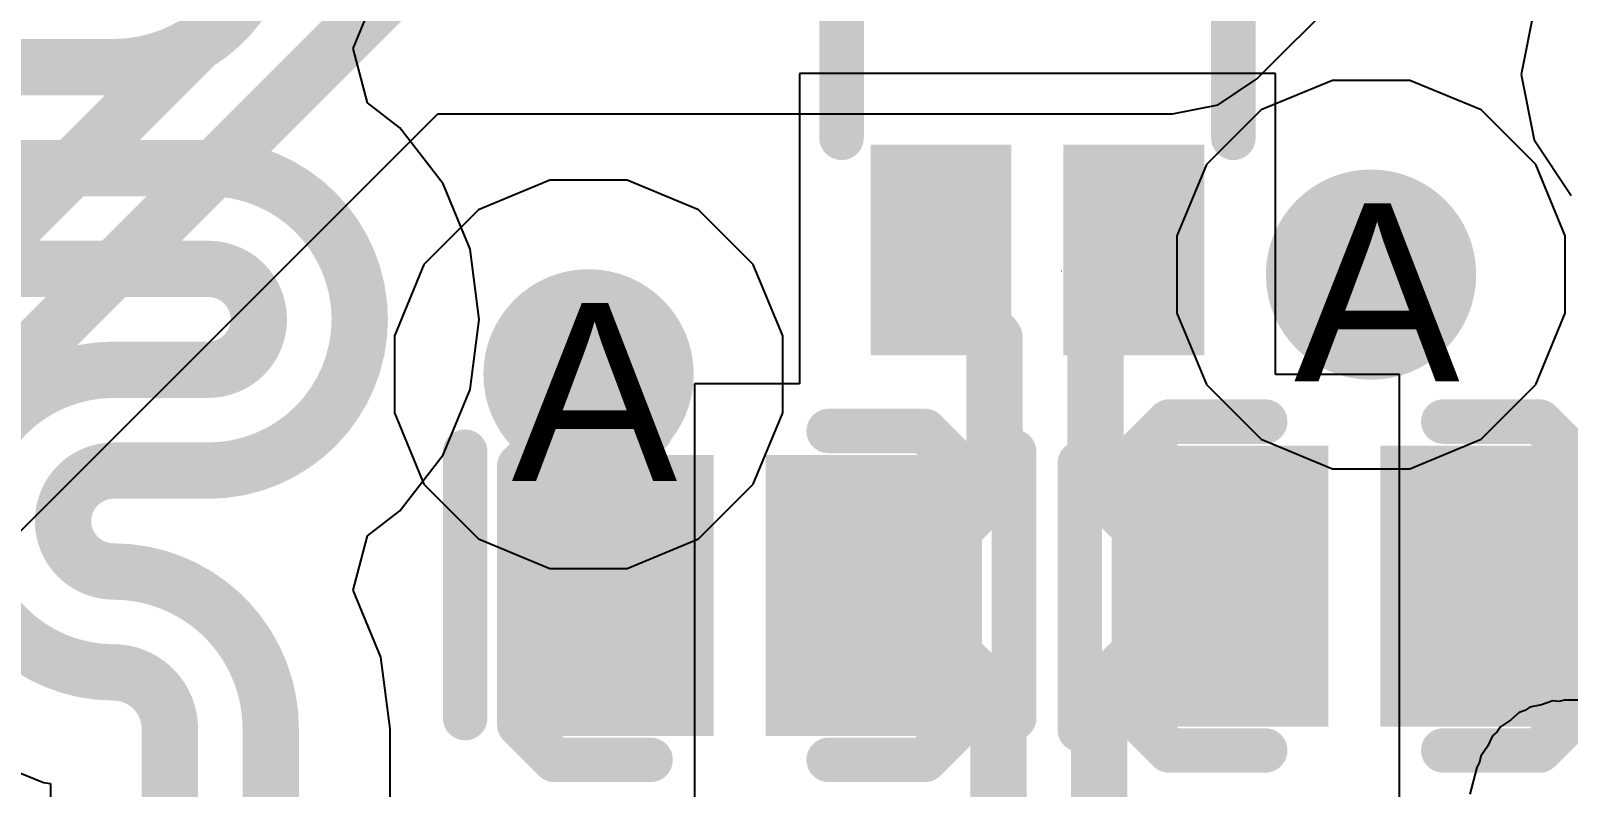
# Model space of a CAD drawing. Header units: inches. Extents: x 0 to 5271, y 0 to 5417.
# Drawn here: x 72.785 to 77.171, y 99.915 to 102.073 of the extents above; entities that cross this region are included whole.
import ezdxf

# ---------------------------------------------------------------- set-up
doc = ezdxf.new("R2010")
doc.units = ezdxf.units.IN
for name, color, linetype in [('Bottom Layer', 5, 'Continuous'), ('Bottom Overlay', 54, 'Continuous'), ('Bottom Paste', 16, 'Continuous'), ('Bottom Solder', 6, 'Continuous'), ('Drill Drawing', 1, 'Continuous'), ('L2_GND1', 16, 'Continuous'), ('L3_SIG1', 76, 'Continuous'), ('L4_PWR', 90, 'Continuous'), ('L5_GND2', 156, 'Continuous'), ('L6_SIG2', 130, 'Continuous'), ('L7_GND3', 216, 'Continuous'), ('Mechanical 15', 56, 'Continuous'), ('Top Layer', 1, 'Continuous'), ('Via Holes', 16, 'Continuous')]:
    doc.layers.add(name, color=color, linetype=linetype)
doc.styles.add('Arial', font='', dxfattribs={"height": 0.2})
doc.styles.get('Arial').set_extended_font_data('Arial')

# ---------------------------------------------------------------- blocks, each defined once
blk = doc.blocks.new('MCZ1210CH900L2_B_21')
at = {"layer": 'Bottom Layer'}
for points in [[(-0.875, 0.425), (-0.375, 0.425), (-0.375, 0.125), (-0.875, 0.125)], [(0.375, 0.425), (0.875, 0.425), (0.875, 0.125), (0.375, 0.125)], [(-0.875, -0.125), (-0.375, -0.125), (-0.375, -0.425), (-0.875, -0.425)], [(0.375, -0.125), (0.875, -0.125), (0.875, -0.425), (0.375, -0.425)]]:
    blk.add_hatch(color=5, dxfattribs=at).paths.add_polyline_path(points)
at = {"layer": 'Bottom Paste'}
for points in [[(-0.875, 0.425), (-0.375, 0.425), (-0.375, 0.125), (-0.875, 0.125)], [(0.375, 0.425), (0.875, 0.425), (0.875, 0.125), (0.375, 0.125)], [(-0.875, -0.125), (-0.375, -0.125), (-0.375, -0.425), (-0.875, -0.425)], [(0.375, -0.125), (0.875, -0.125), (0.875, -0.425), (0.375, -0.425)]]:
    blk.add_hatch(color=16, dxfattribs=at).paths.add_polyline_path(points)
at = {"layer": 'Bottom Solder'}
for points in [[(-0.9258, 0.4758), (-0.3242, 0.4758), (-0.3242, 0.0742), (-0.9258, 0.0742)], [(0.3242, 0.4758), (0.9258, 0.4758), (0.9258, 0.0742), (0.3242, 0.0742)], [(-0.9258, -0.0742), (-0.3242, -0.0742), (-0.3242, -0.4758), (-0.9258, -0.4758)], [(0.3242, -0.0742), (0.9258, -0.0742), (0.9258, -0.4758), (0.3242, -0.4758)]]:
    blk.add_hatch(color=6, dxfattribs=at).paths.add_polyline_path(points)
at = {"layer": 'Bottom Overlay'}
for points in [[(0.3048, 0.5588, 0.127, 0.127, 0), (-0.3302, 0.5588, 0.127, 0.127, 0)], [(0.3048, -0.5588, 0.127, 0.127, 0), (-0.3302, -0.5588, 0.127, 0.127, 0)]]:
    blk.add_lwpolyline(points, format="xyseb", dxfattribs=at)
for points in [[(-0.3619, 0.5588, 0.0635, 0.0635, 1), (-0.2984, 0.5588, 0.0635, 0.0635, 1)], [(0.2731, 0.5588, 0.0635, 0.0635, 1), (0.3366, 0.5588, 0.0635, 0.0635, 1)], [(-1.0019, -0.2794, 0.16, 0.16, 1), (-1.0809, -0.2794, 0.16, 0.16, 1)], [(-1.1209, -0.2794, 0.08, 0.08, 1), (-1.0409, -0.2794, 0.08, 0.08, 1)], [(-1.0419, -0.2794, 0.08, 0.08, 1), (-0.9619, -0.2794, 0.08, 0.08, 1)], [(-0.3619, -0.5588, 0.0635, 0.0635, 1), (-0.2984, -0.5588, 0.0635, 0.0635, 1)], [(0.2731, -0.5588, 0.0635, 0.0635, 1), (0.3366, -0.5588, 0.0635, 0.0635, 1)]]:
    blk.add_lwpolyline(points, format="xyseb", close=True, dxfattribs=at)
blk = doc.blocks.new('DFN1006_2L__B__D____________B_103')
at = {"layer": 'Bottom Layer'}
for points in [[(-0.525, 0.35), (-0.125, 0.35), (-0.125, -0.35), (-0.525, -0.35)], [(0.125, 0.35), (0.525, 0.35), (0.525, -0.35), (0.125, -0.35)]]:
    blk.add_hatch(color=5, dxfattribs=at).paths.add_polyline_path(points)
at = {"layer": 'Bottom Paste'}
for points in [[(-0.525, 0.35), (-0.125, 0.35), (-0.125, -0.35), (-0.525, -0.35)], [(0.125, 0.35), (0.525, 0.35), (0.525, -0.35), (0.125, -0.35)]]:
    blk.add_hatch(color=16, dxfattribs=at).paths.add_polyline_path(points)
at = {"layer": 'Bottom Solder'}
for points in [[(-0.5758, 0.4008), (-0.0742, 0.4008), (-0.0742, -0.4008), (-0.5758, -0.4008)], [(0.0742, 0.4008), (0.5758, 0.4008), (0.5758, -0.4008), (0.0742, -0.4008)]]:
    blk.add_hatch(color=6, dxfattribs=at).paths.add_polyline_path(points)
at = {"layer": 'Bottom Overlay'}
for points in [[(-0.5283, 0.4691, 0.127, 0.127, 0), (-0.6283, 0.3691, 0.127, 0.127, 0)], [(-0.254, 0.4691, 0.127, 0.127, 0), (-0.5283, 0.4691, 0.127, 0.127, 0)], [(0.5283, 0.4691, 0.127, 0.127, 0), (0.254, 0.4691, 0.127, 0.127, 0)], [(0.6283, 0.3691, 0.127, 0.127, 0), (0.5283, 0.4691, 0.127, 0.127, 0)], [(-0.783, 0.41, 0.127, 0.127, 0), (-0.783, -0.3501, 0.127, 0.127, 0)], [(0.7829, 0.41, 0.127, 0.127, 0), (0.7829, -0.3501, 0.127, 0.127, 0)], [(-0.6283, 0.3691, 0.127, 0.127, 0), (-0.6283, -0.3692, 0.127, 0.127, 0)], [(0.6283, 0.3691, 0.127, 0.127, 0), (0.6283, -0.3692, 0.127, 0.127, 0)], [(-0.5283, -0.4692, 0.127, 0.127, 0), (-0.6283, -0.3692, 0.127, 0.127, 0)], [(0.6283, -0.3692, 0.127, 0.127, 0), (0.5283, -0.4692, 0.127, 0.127, 0)], [(-0.4983, -0.4692, 0.127, 0.127, 0), (-0.5283, -0.4692, 0.127, 0.127, 0)], [(-0.254, -0.4692, 0.127, 0.127, 0), (-0.4983, -0.4692, 0.127, 0.127, 0)], [(0.4983, -0.4692, 0.127, 0.127, 0), (0.254, -0.4692, 0.127, 0.127, 0)], [(0.5283, -0.4692, 0.127, 0.127, 0), (0.4983, -0.4692, 0.127, 0.127, 0)]]:
    blk.add_lwpolyline(points, format="xyseb", dxfattribs=at)
for points in [[(-0.5601, 0.4691, 0.0635, 0.0635, 1), (-0.4966, 0.4691, 0.0635, 0.0635, 1)], [(-0.5601, 0.4691, 0.0635, 0.0635, 1), (-0.4966, 0.4691, 0.0635, 0.0635, 1)], [(-0.2857, 0.4691, 0.0635, 0.0635, 1), (-0.2223, 0.4691, 0.0635, 0.0635, 1)], [(0.2223, 0.4691, 0.0635, 0.0635, 1), (0.2857, 0.4691, 0.0635, 0.0635, 1)], [(0.4966, 0.4691, 0.0635, 0.0635, 1), (0.5601, 0.4691, 0.0635, 0.0635, 1)], [(0.4966, 0.4691, 0.0635, 0.0635, 1), (0.5601, 0.4691, 0.0635, 0.0635, 1)], [(-0.8147, 0.41, 0.0635, 0.0635, 1), (-0.7512, 0.41, 0.0635, 0.0635, 1)], [(0.7512, 0.41, 0.0635, 0.0635, 1), (0.8147, 0.41, 0.0635, 0.0635, 1)], [(-0.6601, 0.3691, 0.0635, 0.0635, 1), (-0.5966, 0.3691, 0.0635, 0.0635, 1)], [(-0.6601, 0.3691, 0.0635, 0.0635, 1), (-0.5966, 0.3691, 0.0635, 0.0635, 1)], [(0.5966, 0.3691, 0.0635, 0.0635, 1), (0.6601, 0.3691, 0.0635, 0.0635, 1)], [(0.5966, 0.3691, 0.0635, 0.0635, 1), (0.6601, 0.3691, 0.0635, 0.0635, 1)], [(-0.8147, -0.3501, 0.0635, 0.0635, 1), (-0.7512, -0.3501, 0.0635, 0.0635, 1)], [(-0.6601, -0.3692, 0.0635, 0.0635, 1), (-0.5966, -0.3692, 0.0635, 0.0635, 1)], [(-0.6601, -0.3692, 0.0635, 0.0635, 1), (-0.5966, -0.3692, 0.0635, 0.0635, 1)], [(0.5966, -0.3692, 0.0635, 0.0635, 1), (0.6601, -0.3692, 0.0635, 0.0635, 1)], [(0.5966, -0.3692, 0.0635, 0.0635, 1), (0.6601, -0.3692, 0.0635, 0.0635, 1)], [(0.7512, -0.3501, 0.0635, 0.0635, 1), (0.8147, -0.3501, 0.0635, 0.0635, 1)], [(-0.5601, -0.4692, 0.0635, 0.0635, 1), (-0.4966, -0.4692, 0.0635, 0.0635, 1)], [(-0.5601, -0.4692, 0.0635, 0.0635, 1), (-0.4966, -0.4692, 0.0635, 0.0635, 1)], [(-0.5301, -0.4692, 0.0635, 0.0635, 1), (-0.4666, -0.4692, 0.0635, 0.0635, 1)], [(-0.5301, -0.4692, 0.0635, 0.0635, 1), (-0.4666, -0.4692, 0.0635, 0.0635, 1)], [(-0.2857, -0.4692, 0.0635, 0.0635, 1), (-0.2223, -0.4692, 0.0635, 0.0635, 1)], [(0.2223, -0.4692, 0.0635, 0.0635, 1), (0.2857, -0.4692, 0.0635, 0.0635, 1)], [(0.4666, -0.4692, 0.0635, 0.0635, 1), (0.5301, -0.4692, 0.0635, 0.0635, 1)], [(0.4666, -0.4692, 0.0635, 0.0635, 1), (0.5301, -0.4692, 0.0635, 0.0635, 1)], [(0.4966, -0.4692, 0.0635, 0.0635, 1), (0.5601, -0.4692, 0.0635, 0.0635, 1)], [(0.4966, -0.4692, 0.0635, 0.0635, 1), (0.5601, -0.4692, 0.0635, 0.0635, 1)]]:
    blk.add_lwpolyline(points, format="xyseb", close=True, dxfattribs=at)
blk = doc.blocks.new('DFN1006_2L__B__D____________B_104')
at = {"layer": 'Bottom Layer'}
for points in [[(-0.525, 0.35), (-0.125, 0.35), (-0.125, -0.35), (-0.525, -0.35)], [(0.125, 0.35), (0.525, 0.35), (0.525, -0.35), (0.125, -0.35)]]:
    blk.add_hatch(color=5, dxfattribs=at).paths.add_polyline_path(points)
at = {"layer": 'Bottom Paste'}
for points in [[(-0.525, 0.35), (-0.125, 0.35), (-0.125, -0.35), (-0.525, -0.35)], [(0.125, 0.35), (0.525, 0.35), (0.525, -0.35), (0.125, -0.35)]]:
    blk.add_hatch(color=16, dxfattribs=at).paths.add_polyline_path(points)
at = {"layer": 'Bottom Solder'}
for points in [[(-0.5758, 0.4008), (-0.0742, 0.4008), (-0.0742, -0.4008), (-0.5758, -0.4008)], [(0.0742, 0.4008), (0.5758, 0.4008), (0.5758, -0.4008), (0.0742, -0.4008)]]:
    blk.add_hatch(color=6, dxfattribs=at).paths.add_polyline_path(points)
at = {"layer": 'Bottom Overlay'}
for points in [[(-0.6283, 0.3691, 0.127, 0.127, 0), (-0.5283, 0.4692, 0.127, 0.127, 0)], [(-0.5283, 0.4692, 0.127, 0.127, 0), (-0.254, 0.4692, 0.127, 0.127, 0)], [(0.254, 0.4692, 0.127, 0.127, 0), (0.5283, 0.4692, 0.127, 0.127, 0)], [(0.5283, 0.4692, 0.127, 0.127, 0), (0.6283, 0.3691, 0.127, 0.127, 0)], [(-0.783, -0.35, 0.127, 0.127, 0), (-0.783, 0.41, 0.127, 0.127, 0)], [(0.7829, -0.35, 0.127, 0.127, 0), (0.7829, 0.41, 0.127, 0.127, 0)], [(-0.6283, -0.3691, 0.127, 0.127, 0), (-0.6283, 0.3691, 0.127, 0.127, 0)], [(0.6283, -0.3691, 0.127, 0.127, 0), (0.6283, 0.3691, 0.127, 0.127, 0)], [(-0.6283, -0.3691, 0.127, 0.127, 0), (-0.5283, -0.4692, 0.127, 0.127, 0)], [(0.5283, -0.4692, 0.127, 0.127, 0), (0.6283, -0.3691, 0.127, 0.127, 0)], [(-0.5283, -0.4692, 0.127, 0.127, 0), (-0.4983, -0.4692, 0.127, 0.127, 0)], [(-0.4983, -0.4692, 0.127, 0.127, 0), (-0.254, -0.4692, 0.127, 0.127, 0)], [(0.254, -0.4692, 0.127, 0.127, 0), (0.4983, -0.4692, 0.127, 0.127, 0)], [(0.4983, -0.4692, 0.127, 0.127, 0), (0.5283, -0.4692, 0.127, 0.127, 0)]]:
    blk.add_lwpolyline(points, format="xyseb", dxfattribs=at)
for points in [[(-0.5601, 0.4692, 0.0635, 0.0635, 1), (-0.4966, 0.4692, 0.0635, 0.0635, 1)], [(-0.5601, 0.4692, 0.0635, 0.0635, 1), (-0.4966, 0.4692, 0.0635, 0.0635, 1)], [(-0.2857, 0.4692, 0.0635, 0.0635, 1), (-0.2223, 0.4692, 0.0635, 0.0635, 1)], [(0.2223, 0.4692, 0.0635, 0.0635, 1), (0.2857, 0.4692, 0.0635, 0.0635, 1)], [(0.4966, 0.4692, 0.0635, 0.0635, 1), (0.5601, 0.4692, 0.0635, 0.0635, 1)], [(0.4966, 0.4692, 0.0635, 0.0635, 1), (0.5601, 0.4692, 0.0635, 0.0635, 1)], [(-0.8147, 0.41, 0.0635, 0.0635, 1), (-0.7512, 0.41, 0.0635, 0.0635, 1)], [(0.7512, 0.41, 0.0635, 0.0635, 1), (0.8147, 0.41, 0.0635, 0.0635, 1)], [(-0.6601, 0.3691, 0.0635, 0.0635, 1), (-0.5966, 0.3691, 0.0635, 0.0635, 1)], [(-0.6601, 0.3691, 0.0635, 0.0635, 1), (-0.5966, 0.3691, 0.0635, 0.0635, 1)], [(0.5966, 0.3691, 0.0635, 0.0635, 1), (0.6601, 0.3691, 0.0635, 0.0635, 1)], [(0.5966, 0.3691, 0.0635, 0.0635, 1), (0.6601, 0.3691, 0.0635, 0.0635, 1)], [(-0.8147, -0.35, 0.0635, 0.0635, 1), (-0.7512, -0.35, 0.0635, 0.0635, 1)], [(-0.6601, -0.3691, 0.0635, 0.0635, 1), (-0.5966, -0.3691, 0.0635, 0.0635, 1)], [(-0.6601, -0.3691, 0.0635, 0.0635, 1), (-0.5966, -0.3691, 0.0635, 0.0635, 1)], [(0.5966, -0.3691, 0.0635, 0.0635, 1), (0.6601, -0.3691, 0.0635, 0.0635, 1)], [(0.5966, -0.3691, 0.0635, 0.0635, 1), (0.6601, -0.3691, 0.0635, 0.0635, 1)], [(0.7512, -0.35, 0.0635, 0.0635, 1), (0.8147, -0.35, 0.0635, 0.0635, 1)], [(-0.5601, -0.4692, 0.0635, 0.0635, 1), (-0.4966, -0.4692, 0.0635, 0.0635, 1)], [(-0.5601, -0.4692, 0.0635, 0.0635, 1), (-0.4966, -0.4692, 0.0635, 0.0635, 1)], [(-0.5301, -0.4692, 0.0635, 0.0635, 1), (-0.4666, -0.4692, 0.0635, 0.0635, 1)], [(-0.5301, -0.4692, 0.0635, 0.0635, 1), (-0.4666, -0.4692, 0.0635, 0.0635, 1)], [(-0.2857, -0.4692, 0.0635, 0.0635, 1), (-0.2223, -0.4692, 0.0635, 0.0635, 1)], [(0.2223, -0.4692, 0.0635, 0.0635, 1), (0.2857, -0.4692, 0.0635, 0.0635, 1)], [(0.4666, -0.4692, 0.0635, 0.0635, 1), (0.5301, -0.4692, 0.0635, 0.0635, 1)], [(0.4666, -0.4692, 0.0635, 0.0635, 1), (0.5301, -0.4692, 0.0635, 0.0635, 1)], [(0.4966, -0.4692, 0.0635, 0.0635, 1), (0.5601, -0.4692, 0.0635, 0.0635, 1)], [(0.4966, -0.4692, 0.0635, 0.0635, 1), (0.5601, -0.4692, 0.0635, 0.0635, 1)]]:
    blk.add_lwpolyline(points, format="xyseb", close=True, dxfattribs=at)
blk = doc.blocks.new('UEA1112C_8HS6_4F_528')
at = {"layer": 'Mechanical 15'}
blk.add_lwpolyline([(0.0002, -3.7725, 0.00254, 0.00254, 0), (-0.0003, -3.773, 0.00254, 0.00254, 0)], format="xyseb", dxfattribs=at)
for points in [[(-0.0009, -3.773, 0.00127, 0.00127, 1), (0.0004, -3.773, 0.00127, 0.00127, 1)], [(-0.0004, -3.7725, 0.00127, 0.00127, 1), (0.0009, -3.7725, 0.00127, 0.00127, 1)]]:
    blk.add_lwpolyline(points, format="xyseb", close=True, dxfattribs=at)

msp = doc.modelspace()

# ---------------------------------------------------------------- hatches: boundary and pattern name
at = {"layer": 'Bottom Layer'}
h = msp.add_hatch(color=5, dxfattribs=at)
edge = h.paths.add_edge_path()
edge.add_arc((76.6087, 101.3775), 0.3, 0, 360)
h = msp.add_hatch(color=5, dxfattribs=at)
edge = h.paths.add_edge_path()
edge.add_arc((74.3766, 101.093), 0.3, 0, 360)
at = {"layer": 'L2_GND1'}
h = msp.add_hatch(color=16, dxfattribs=at)
edge = h.paths.add_edge_path()
edge.add_arc((76.6087, 101.3775), 0.3, 0, 360)
h = msp.add_hatch(color=16, dxfattribs=at)
edge = h.paths.add_edge_path()
edge.add_arc((74.3766, 101.093), 0.3, 0, 360)
at = {"layer": 'L3_SIG1'}
h = msp.add_hatch(color=76, dxfattribs=at)
edge = h.paths.add_edge_path()
edge.add_arc((76.6087, 101.3775), 0.3, 0, 360)
h = msp.add_hatch(color=76, dxfattribs=at)
edge = h.paths.add_edge_path()
edge.add_arc((74.3766, 101.093), 0.3, 0, 360)
at = {"layer": 'L4_PWR'}
h = msp.add_hatch(color=90, dxfattribs=at)
edge = h.paths.add_edge_path()
edge.add_arc((76.6087, 101.3775), 0.3, 0, 360)
h = msp.add_hatch(color=90, dxfattribs=at)
edge = h.paths.add_edge_path()
edge.add_arc((74.3766, 101.093), 0.3, 0, 360)
at = {"layer": 'L5_GND2'}
h = msp.add_hatch(color=156, dxfattribs=at)
edge = h.paths.add_edge_path()
edge.add_arc((76.6087, 101.3775), 0.3, 0, 360)
h = msp.add_hatch(color=156, dxfattribs=at)
edge = h.paths.add_edge_path()
edge.add_arc((74.3766, 101.093), 0.3, 0, 360)
at = {"layer": 'L6_SIG2'}
h = msp.add_hatch(color=130, dxfattribs=at)
edge = h.paths.add_edge_path()
edge.add_arc((76.6087, 101.3775), 0.3, 0, 360)
h = msp.add_hatch(color=130, dxfattribs=at)
edge = h.paths.add_edge_path()
edge.add_arc((74.3766, 101.093), 0.3, 0, 360)
at = {"layer": 'L7_GND3'}
h = msp.add_hatch(color=216, dxfattribs=at)
edge = h.paths.add_edge_path()
edge.add_arc((76.6087, 101.3775), 0.3, 0, 360)
h = msp.add_hatch(color=216, dxfattribs=at)
edge = h.paths.add_edge_path()
edge.add_arc((74.3766, 101.093), 0.3, 0, 360)
at = {"layer": 'Top Layer'}
h = msp.add_hatch(color=1, dxfattribs=at)
edge = h.paths.add_edge_path()
edge.add_arc((76.6087, 101.3775), 0.3, 0, 360)
h = msp.add_hatch(color=1, dxfattribs=at)
edge = h.paths.add_edge_path()
edge.add_arc((74.3766, 101.093), 0.3, 0, 360)
at = {"layer": 'Via Holes'}
h = msp.add_hatch(color=7, dxfattribs=at)
edge = h.paths.add_edge_path()
edge.add_arc((76.6087, 101.3775), 0.15, 0, 360)
h = msp.add_hatch(color=7, dxfattribs=at)
edge = h.paths.add_edge_path()
edge.add_arc((74.3766, 101.093), 0.15, 0, 360)

# ---------------------------------------------------------------- linework, layer by layer
at = {"layer": 'Bottom Layer'}
for p, q in [((73.7052, 102.0231), (73.7841, 102.2136)), ((77.074, 102.1349), (77.0369, 101.9482)), ((73.7459, 101.8674), (73.7052, 102.0231)), ((76.3361, 101.9516), (74.9781, 101.9516)), ((74.9781, 101.9516), (74.9781, 101.0662)), ((76.3361, 101.093), (76.3361, 101.9516)), ((77.0369, 101.9482), (77.0369, 101.9482)), ((77.0369, 101.9482), (77.0369, 101.9482)), ((77.0369, 101.9482), (77.0369, 101.9482)), ((77.0369, 101.9482), (77.074, 101.7616)), ((73.8386, 101.7963), (73.7459, 101.8674)), ((73.9614, 101.6363), (73.8386, 101.7963)), ((77.074, 101.7616), (77.1797, 101.6034)), ((74.0386, 101.4499), (73.9614, 101.6363)), ((74.0649, 101.2499), (74.0386, 101.4499)), ((74.0386, 101.05), (74.0649, 101.2499)), ((74.9781, 101.0662), (74.6784, 101.0662)), ((74.6784, 101.0662), (74.6784, 99.869)), ((76.6898, 101.093), (76.3361, 101.093)), ((76.6898, 99.9539), (76.6898, 101.093)), ((73.9614, 100.8636), (74.0386, 101.05)), ((73.8386, 100.7036), (73.9614, 100.8636)), ((73.7459, 100.6324), (73.8386, 100.7036)), ((73.7052, 100.4768), (73.7459, 100.6324)), ((73.7841, 100.2863), (73.7052, 100.4768)), ((73.811, 100.0819), (73.7841, 100.2863)), ((73.8108, 99.4418), (73.8108, 100.0819)), ((73.8108, 100.0819), (73.811, 100.0819)), ((72.635, 100.0052), (72.8213, 99.928)), ((72.8213, 99.928), (72.8412, 99.9254)), ((72.8412, 99.9254), (72.8412, 98.7297)), ((76.6898, 99.885), (76.6898, 99.9539))]:
    msp.add_line(p, q, dxfattribs=at)
for points in [[(73.4699, 102.418, 0.1608, 0.1608, -0.414214), (73.0213, 101.9694, 0.1608, 0.1608, 0)], [(72.5888, 101.9694, 0.1608, 0.1608, 0), (73.0213, 101.9694, 0.1608, 0.1608, 0)], [(72.5888, 101.6816, 0.1608, 0.1608, 0), (73.2922, 101.6816, 0.1608, 0.1608, 0)], [(73.2922, 101.6816, 0.1608, 0.1608, -1), (73.2922, 100.8183, 0.1608, 0.1608, 0)], [(75.3821, 101.3476, 0.1608, 0.1608, 0), (75.3821, 101.4476, 0.1608, 0.1608, 0)], [(75.9321, 101.3476, 0.1608, 0.1608, 0), (75.9321, 101.4476, 0.1608, 0.1608, 0)], [(72.5888, 101.3938, 0.1608, 0.1608, 0), (73.2922, 101.3938, 0.1608, 0.1608, 0)], [(73.2922, 101.3938, 0.1608, 0.1608, -1), (73.2922, 101.1061, 0.1608, 0.1608, 0)], [(75.3821, 101.3476, 0.1608, 0.1608, 0), (75.5347, 101.195, 0.1608, 0.1608, 0)], [(75.8225, 101.2379, 0.1608, 0.1608, 0), (75.9321, 101.3476, 0.1608, 0.1608, 0)], [(75.8225, 100.7864, 0.1608, 0.1608, 0), (75.8225, 101.2379, 0.1608, 0.1608, 0)], [(75.5347, 100.7708, 0.1608, 0.1608, 0), (75.5347, 101.195, 0.1608, 0.1608, 0)], [(73.0213, 100.2427, 0.1608, 0.1608, -1), (73.0213, 101.1061, 0.1608, 0.1608, 0)], [(73.0213, 101.1061, 0.1608, 0.1608, 0), (73.2922, 101.1061, 0.1608, 0.1608, 0)], [(73.0213, 100.5305, 0.1608, 0.1608, -1), (73.0213, 100.8183, 0.1608, 0.1608, 0)], [(73.0213, 100.8183, 0.1608, 0.1608, 0), (73.2922, 100.8183, 0.1608, 0.1608, 0)], [(75.4405, 100.6766, 0.1608, 0.1608, 0), (75.5347, 100.7708, 0.1608, 0.1608, 0)], [(75.8225, 100.7864, 0.1608, 0.1608, 0), (75.9166, 100.6923, 0.1608, 0.1608, 0)], [(75.1324, 100.557, 0.1608, 0.1608, 0), (75.252, 100.6766, 0.1608, 0.1608, 0)], [(75.252, 100.6766, 0.1608, 0.1608, 0), (75.4405, 100.6766, 0.1608, 0.1608, 0)], [(75.9166, 100.6923, 0.1608, 0.1608, 0), (76.1162, 100.6923, 0.1608, 0.1608, 0)], [(76.1162, 100.6923, 0.1608, 0.1608, 0), (76.2358, 100.5727, 0.1608, 0.1608, 0)], [(75.1324, 100.4622, 0.1608, 0.1608, 0), (75.1324, 100.557, 0.1608, 0.1608, 0)], [(76.2358, 100.489, 0.1608, 0.1608, 0), (76.2358, 100.5727, 0.1608, 0.1608, 0)], [(73.0213, 100.5305, 0.1608, 0.1608, 0), (73.0213, 100.5305, 0.1608, 0.1608, 0)], [(73.0213, 100.5305, 0.1608, 0.1608, -0.414214), (73.4699, 100.0819, 0.1608, 0.1608, 0)], [(76.2358, 100.3943, 0.1608, 0.1608, 0), (76.2358, 100.489, 0.1608, 0.1608, 0)], [(75.1324, 100.3786, 0.1608, 0.1608, 0), (75.1324, 100.4622, 0.1608, 0.1608, 0)], [(75.1324, 100.3786, 0.1608, 0.1608, 0), (75.252, 100.259, 0.1608, 0.1608, 0)], [(76.1162, 100.2747, 0.1608, 0.1608, 0), (76.2358, 100.3943, 0.1608, 0.1608, 0)], [(75.8335, 100.1805, 0.1608, 0.1608, 0), (75.9277, 100.2747, 0.1608, 0.1608, 0)], [(75.9277, 100.2747, 0.1608, 0.1608, 0), (76.1162, 100.2747, 0.1608, 0.1608, 0)], [(73.0213, 100.2427, 0.1608, 0.1608, 0), (73.0213, 100.2427, 0.1608, 0.1608, 0)], [(73.0213, 100.2427, 0.1608, 0.1608, -0.414214), (73.1821, 100.0819, 0.1608, 0.1608, 0)], [(75.252, 100.259, 0.1608, 0.1608, 0), (75.4516, 100.259, 0.1608, 0.1608, 0)], [(75.4516, 100.259, 0.1608, 0.1608, 0), (75.5458, 100.1648, 0.1608, 0.1608, 0)], [(75.5458, 99.4765, 0.1608, 0.1608, 0), (75.5458, 100.1648, 0.1608, 0.1608, 0)], [(75.8335, 99.5492, 0.1608, 0.1608, 0), (75.8335, 100.1805, 0.1608, 0.1608, 0)], [(73.1821, 98.7949, 0.1608, 0.1608, 0), (73.1821, 100.0819, 0.1608, 0.1608, 0)], [(73.4699, 98.7949, 0.1608, 0.1608, 0), (73.4699, 100.0819, 0.1608, 0.1608, 0)]]:
    msp.add_lwpolyline(points, format="xyseb", dxfattribs=at)
for points in [[(72.9811, 101.9694, 0.0804, 0.0804, 1), (73.0615, 101.9694, 0.0804, 0.0804, 1)], [(72.9811, 101.9694, 0.0804, 0.0804, 1), (73.0615, 101.9694, 0.0804, 0.0804, 1)], [(73.252, 101.6816, 0.0804, 0.0804, 1), (73.3324, 101.6816, 0.0804, 0.0804, 1)], [(73.252, 101.6816, 0.0804, 0.0804, 1), (73.3324, 101.6816, 0.0804, 0.0804, 1)], [(75.3419, 101.4476, 0.0804, 0.0804, 1), (75.4223, 101.4476, 0.0804, 0.0804, 1)], [(75.8919, 101.4476, 0.0804, 0.0804, 1), (75.9723, 101.4476, 0.0804, 0.0804, 1)], [(73.252, 101.3938, 0.0804, 0.0804, 1), (73.3324, 101.3938, 0.0804, 0.0804, 1)], [(73.252, 101.3938, 0.0804, 0.0804, 1), (73.3324, 101.3938, 0.0804, 0.0804, 1)], [(75.3419, 101.3476, 0.0804, 0.0804, 1), (75.4223, 101.3476, 0.0804, 0.0804, 1)], [(75.3419, 101.3476, 0.0804, 0.0804, 1), (75.4223, 101.3476, 0.0804, 0.0804, 1)], [(75.8919, 101.3476, 0.0804, 0.0804, 1), (75.9723, 101.3476, 0.0804, 0.0804, 1)], [(75.8919, 101.3476, 0.0804, 0.0804, 1), (75.9723, 101.3476, 0.0804, 0.0804, 1)], [(75.7823, 101.2379, 0.0804, 0.0804, 1), (75.8626, 101.2379, 0.0804, 0.0804, 1)], [(75.7823, 101.2379, 0.0804, 0.0804, 1), (75.8626, 101.2379, 0.0804, 0.0804, 1)], [(75.4945, 101.195, 0.0804, 0.0804, 1), (75.5749, 101.195, 0.0804, 0.0804, 1)], [(75.4945, 101.195, 0.0804, 0.0804, 1), (75.5749, 101.195, 0.0804, 0.0804, 1)], [(72.9811, 101.1061, 0.0804, 0.0804, 1), (73.0615, 101.1061, 0.0804, 0.0804, 1)], [(72.9811, 101.1061, 0.0804, 0.0804, 1), (73.0615, 101.1061, 0.0804, 0.0804, 1)], [(73.252, 101.1061, 0.0804, 0.0804, 1), (73.3324, 101.1061, 0.0804, 0.0804, 1)], [(73.252, 101.1061, 0.0804, 0.0804, 1), (73.3324, 101.1061, 0.0804, 0.0804, 1)], [(72.9811, 100.8183, 0.0804, 0.0804, 1), (73.0615, 100.8183, 0.0804, 0.0804, 1)], [(72.9811, 100.8183, 0.0804, 0.0804, 1), (73.0615, 100.8183, 0.0804, 0.0804, 1)], [(73.252, 100.8183, 0.0804, 0.0804, 1), (73.3324, 100.8183, 0.0804, 0.0804, 1)], [(73.252, 100.8183, 0.0804, 0.0804, 1), (73.3324, 100.8183, 0.0804, 0.0804, 1)], [(75.4945, 100.7708, 0.0804, 0.0804, 1), (75.5749, 100.7708, 0.0804, 0.0804, 1)], [(75.4945, 100.7708, 0.0804, 0.0804, 1), (75.5749, 100.7708, 0.0804, 0.0804, 1)], [(75.7823, 100.7864, 0.0804, 0.0804, 1), (75.8626, 100.7864, 0.0804, 0.0804, 1)], [(75.7823, 100.7864, 0.0804, 0.0804, 1), (75.8626, 100.7864, 0.0804, 0.0804, 1)], [(75.2118, 100.6766, 0.0804, 0.0804, 1), (75.2922, 100.6766, 0.0804, 0.0804, 1)], [(75.2118, 100.6766, 0.0804, 0.0804, 1), (75.2922, 100.6766, 0.0804, 0.0804, 1)], [(75.4003, 100.6766, 0.0804, 0.0804, 1), (75.4807, 100.6766, 0.0804, 0.0804, 1)], [(75.4003, 100.6766, 0.0804, 0.0804, 1), (75.4807, 100.6766, 0.0804, 0.0804, 1)], [(75.8764, 100.6923, 0.0804, 0.0804, 1), (75.9568, 100.6923, 0.0804, 0.0804, 1)], [(75.8764, 100.6923, 0.0804, 0.0804, 1), (75.9568, 100.6923, 0.0804, 0.0804, 1)], [(76.076, 100.6923, 0.0804, 0.0804, 1), (76.1564, 100.6923, 0.0804, 0.0804, 1)], [(76.076, 100.6923, 0.0804, 0.0804, 1), (76.1564, 100.6923, 0.0804, 0.0804, 1)], [(75.0922, 100.557, 0.0804, 0.0804, 1), (75.1726, 100.557, 0.0804, 0.0804, 1)], [(75.0922, 100.557, 0.0804, 0.0804, 1), (75.1726, 100.557, 0.0804, 0.0804, 1)], [(76.1956, 100.5727, 0.0804, 0.0804, 1), (76.276, 100.5727, 0.0804, 0.0804, 1)], [(76.1956, 100.5727, 0.0804, 0.0804, 1), (76.276, 100.5727, 0.0804, 0.0804, 1)], [(72.9811, 100.5305, 0.0804, 0.0804, 1), (73.0615, 100.5305, 0.0804, 0.0804, 1)], [(72.9811, 100.5305, 0.0804, 0.0804, 1), (73.0615, 100.5305, 0.0804, 0.0804, 1)], [(72.9811, 100.5305, 0.0804, 0.0804, 1), (73.0615, 100.5305, 0.0804, 0.0804, 1)], [(72.9811, 100.5305, 0.0804, 0.0804, 1), (73.0615, 100.5305, 0.0804, 0.0804, 1)], [(76.1956, 100.489, 0.0804, 0.0804, 1), (76.276, 100.489, 0.0804, 0.0804, 1)], [(76.1956, 100.489, 0.0804, 0.0804, 1), (76.276, 100.489, 0.0804, 0.0804, 1)], [(75.0922, 100.4622, 0.0804, 0.0804, 1), (75.1726, 100.4622, 0.0804, 0.0804, 1)], [(75.0922, 100.4622, 0.0804, 0.0804, 1), (75.1726, 100.4622, 0.0804, 0.0804, 1)], [(75.0922, 100.3786, 0.0804, 0.0804, 1), (75.1726, 100.3786, 0.0804, 0.0804, 1)], [(75.0922, 100.3786, 0.0804, 0.0804, 1), (75.1726, 100.3786, 0.0804, 0.0804, 1)], [(76.1956, 100.3943, 0.0804, 0.0804, 1), (76.276, 100.3943, 0.0804, 0.0804, 1)], [(76.1956, 100.3943, 0.0804, 0.0804, 1), (76.276, 100.3943, 0.0804, 0.0804, 1)], [(75.8875, 100.2747, 0.0804, 0.0804, 1), (75.9679, 100.2747, 0.0804, 0.0804, 1)], [(75.8875, 100.2747, 0.0804, 0.0804, 1), (75.9679, 100.2747, 0.0804, 0.0804, 1)], [(76.076, 100.2747, 0.0804, 0.0804, 1), (76.1564, 100.2747, 0.0804, 0.0804, 1)], [(76.076, 100.2747, 0.0804, 0.0804, 1), (76.1564, 100.2747, 0.0804, 0.0804, 1)], [(72.9811, 100.2427, 0.0804, 0.0804, 1), (73.0615, 100.2427, 0.0804, 0.0804, 1)], [(72.9811, 100.2427, 0.0804, 0.0804, 1), (73.0615, 100.2427, 0.0804, 0.0804, 1)], [(72.9811, 100.2427, 0.0804, 0.0804, 1), (73.0615, 100.2427, 0.0804, 0.0804, 1)], [(72.9811, 100.2427, 0.0804, 0.0804, 1), (73.0615, 100.2427, 0.0804, 0.0804, 1)], [(75.2118, 100.259, 0.0804, 0.0804, 1), (75.2922, 100.259, 0.0804, 0.0804, 1)], [(75.2118, 100.259, 0.0804, 0.0804, 1), (75.2922, 100.259, 0.0804, 0.0804, 1)], [(75.4114, 100.259, 0.0804, 0.0804, 1), (75.4918, 100.259, 0.0804, 0.0804, 1)], [(75.4114, 100.259, 0.0804, 0.0804, 1), (75.4918, 100.259, 0.0804, 0.0804, 1)], [(75.5056, 100.1648, 0.0804, 0.0804, 1), (75.586, 100.1648, 0.0804, 0.0804, 1)], [(75.5056, 100.1648, 0.0804, 0.0804, 1), (75.586, 100.1648, 0.0804, 0.0804, 1)], [(75.7933, 100.1805, 0.0804, 0.0804, 1), (75.8737, 100.1805, 0.0804, 0.0804, 1)], [(75.7933, 100.1805, 0.0804, 0.0804, 1), (75.8737, 100.1805, 0.0804, 0.0804, 1)], [(73.1419, 100.0819, 0.0804, 0.0804, 1), (73.2223, 100.0819, 0.0804, 0.0804, 1)], [(73.1419, 100.0819, 0.0804, 0.0804, 1), (73.2223, 100.0819, 0.0804, 0.0804, 1)], [(73.4297, 100.0819, 0.0804, 0.0804, 1), (73.5101, 100.0819, 0.0804, 0.0804, 1)], [(73.4297, 100.0819, 0.0804, 0.0804, 1), (73.5101, 100.0819, 0.0804, 0.0804, 1)]]:
    msp.add_lwpolyline(points, format="xyseb", close=True, dxfattribs=at)
at = {"layer": 'L2_GND1'}
for p, q in [((76.4985, 101.9315), (76.2949, 101.8472)), ((76.7189, 101.9315), (76.4985, 101.9315)), ((76.9225, 101.8472), (76.7189, 101.9315)), ((76.2949, 101.8472), (76.1391, 101.6913)), ((77.0784, 101.6913), (76.9225, 101.8472)), ((76.1391, 101.6913), (76.0547, 101.4877)), ((77.1627, 101.4877), (77.0784, 101.6913)), ((74.2664, 101.647), (74.0628, 101.5627)), ((74.4868, 101.647), (74.2664, 101.647)), ((74.6905, 101.5627), (74.4868, 101.647)), ((74.0628, 101.5627), (73.907, 101.4068)), ((74.8463, 101.4068), (74.6905, 101.5627)), ((76.0547, 101.4877), (76.0547, 101.2673)), ((77.1627, 101.2673), (77.1627, 101.4877)), ((73.907, 101.4068), (73.8226, 101.2032)), ((74.9306, 101.2032), (74.8463, 101.4068)), ((76.0547, 101.2673), (76.1391, 101.0637)), ((77.0784, 101.0637), (77.1627, 101.2673)), ((73.8226, 101.2032), (73.8226, 100.9828)), ((74.9306, 100.9828), (74.9306, 101.2032)), ((76.1391, 101.0637), (76.2949, 100.9079)), ((76.9225, 100.9079), (77.0784, 101.0637)), ((73.8226, 100.9828), (73.907, 100.7792)), ((74.8463, 100.7792), (74.9306, 100.9828)), ((76.2949, 100.9079), (76.4985, 100.8235)), ((76.7189, 100.8235), (76.9225, 100.9079)), ((76.4985, 100.8235), (76.7189, 100.8235)), ((73.907, 100.7792), (74.0628, 100.6233)), ((74.6905, 100.6233), (74.8463, 100.7792)), ((74.0628, 100.6233), (74.2664, 100.539)), ((74.4868, 100.539), (74.6905, 100.6233)), ((74.2664, 100.539), (74.4868, 100.539))]:
    msp.add_line(p, q, dxfattribs=at)
at = {"layer": 'L4_PWR'}
for p, q in [((76.4985, 101.9315), (76.2949, 101.8472)), ((76.7189, 101.9315), (76.4985, 101.9315)), ((76.9225, 101.8472), (76.7189, 101.9315)), ((76.2949, 101.8472), (76.1391, 101.6913)), ((77.0784, 101.6913), (76.9225, 101.8472)), ((76.1391, 101.6913), (76.0547, 101.4877)), ((77.1627, 101.4877), (77.0784, 101.6913)), ((74.2664, 101.647), (74.0628, 101.5627)), ((74.4868, 101.647), (74.2664, 101.647)), ((74.6905, 101.5627), (74.4868, 101.647)), ((74.0628, 101.5627), (73.907, 101.4068)), ((74.8463, 101.4068), (74.6905, 101.5627)), ((76.0547, 101.4877), (76.0547, 101.2673)), ((77.1627, 101.2673), (77.1627, 101.4877)), ((73.907, 101.4068), (73.8226, 101.2032)), ((74.9306, 101.2032), (74.8463, 101.4068)), ((76.0547, 101.2673), (76.1391, 101.0637)), ((77.0784, 101.0637), (77.1627, 101.2673)), ((73.8226, 101.2032), (73.8226, 100.9828)), ((74.9306, 100.9828), (74.9306, 101.2032)), ((76.1391, 101.0637), (76.2949, 100.9079)), ((76.9225, 100.9079), (77.0784, 101.0637)), ((73.8226, 100.9828), (73.907, 100.7792)), ((74.8463, 100.7792), (74.9306, 100.9828)), ((76.2949, 100.9079), (76.4985, 100.8235)), ((76.7189, 100.8235), (76.9225, 100.9079)), ((76.4985, 100.8235), (76.7189, 100.8235)), ((73.907, 100.7792), (74.0628, 100.6233)), ((74.6905, 100.6233), (74.8463, 100.7792)), ((74.0628, 100.6233), (74.2664, 100.539)), ((74.4868, 100.539), (74.6905, 100.6233)), ((74.2664, 100.539), (74.4868, 100.539)), ((77.0477, 100.1341), (77.0316, 100.1286)), ((77.0619, 100.1436), (77.0477, 100.1341)), ((77.0952, 100.1502), (77.0619, 100.1436)), ((77.1272, 100.1611), (77.0952, 100.1502)), ((77.1443, 100.16), (77.1272, 100.1611)), ((77.161, 100.1633), (77.1443, 100.16)), ((79.0074, 100.1633), (77.161, 100.1633)), ((76.9779, 100.0875), (76.9684, 100.0733)), ((77.0061, 100.1063), (76.9779, 100.0875)), ((77.0316, 100.1286), (77.0061, 100.1063)), ((76.9556, 100.062), (76.9406, 100.0316)), ((76.9684, 100.0733), (76.9556, 100.062)), ((76.9218, 100.0035), (76.9185, 99.9867)), ((76.9406, 100.0316), (76.9218, 100.0035)), ((76.9109, 99.9714), (76.8905, 99.8953)), ((76.9185, 99.9867), (76.9109, 99.9714))]:
    msp.add_line(p, q, dxfattribs=at)
at = {"layer": 'Top Layer'}
for p, q in [((76.2831, 101.9361), (77.2369, 102.8899)), ((76.1725, 101.8622), (76.2831, 101.9361)), ((76.042, 101.8363), (76.1725, 101.8622)), ((69.9641, 97.8537), (73.9466, 101.8363)), ((73.9466, 101.8363), (76.042, 101.8363)), ((76.042, 101.8363), (76.042, 101.8363))]:
    msp.add_line(p, q, dxfattribs=at)
for points in [[(69.6038, 98.3826, 0.1608, 0.1608, 0), (73.6862, 102.465, 0.1608, 0.1608, 0)], [(69.723, 98.0948, 0.1608, 0.1608, 0), (73.8054, 102.1772, 0.1608, 0.1608, 0)]]:
    msp.add_lwpolyline(points, format="xyseb", dxfattribs=at)

# ---------------------------------------------------------------- block references
for name, p, rotation in [('UEA1112C_8HS6_4F_528', (75.726, 97.615), 180), ('MCZ1210CH900L2_B_21', (75.6571, 102.0726), 270), ('DFN1006_2L__B__D____________B_103', (76.5608, 100.489), 180)]:
    msp.add_blockref(name, p, dxfattribs=dict(rotation=rotation))
msp.add_blockref('DFN1006_2L__B__D____________B_104', (74.8075, 100.4622))

# ---------------------------------------------------------------- texts
at = {"layer": 'Drill Drawing', "style": 'Arial'}
for p in [(76.3887, 101.0728), (74.1566, 100.7883)]:
    msp.add_text('A', height=0.508, dxfattribs=at).set_placement(p)

doc.saveas('drawing.dxf')
